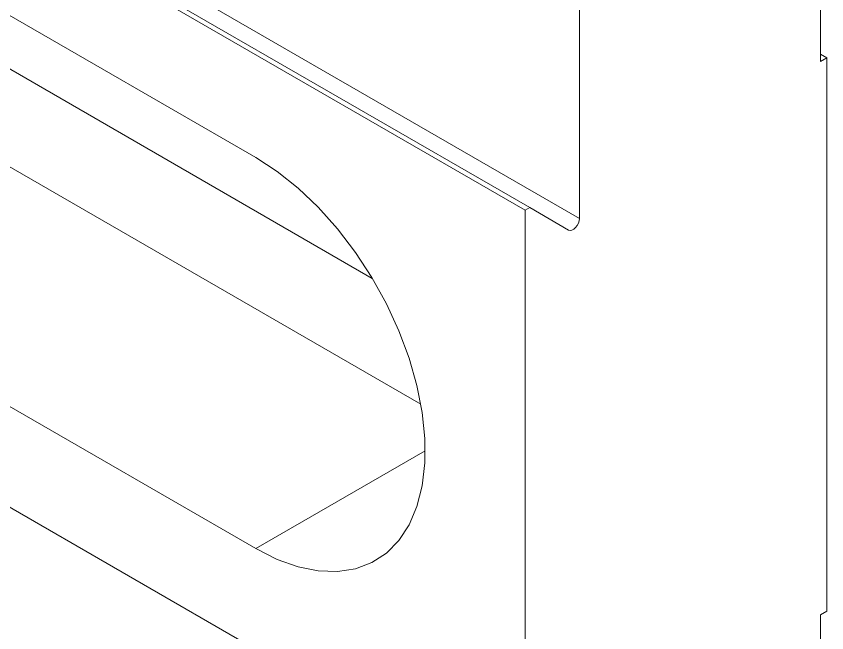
# Model space of a CAD drawing. Header units: inches. Extents: x 0.1 to 10.9, y 0 to 8.5.
# Drawn here: x 10.3889 to 10.6879, y 1.8 to 2.0274 of the extents above; entities that cross this region are included whole.
import ezdxf

# ---------------------------------------------------------------- set-up
doc = ezdxf.new("R2010")
doc.units = ezdxf.units.IN
doc.header["$MEASUREMENT"] = 0

msp = doc.modelspace()

# ---------------------------------------------------------------- linework, layer by layer
at = {"color": 7, "linetype": 'Continuous', "lineweight": 18}
for p, q in [((8.25831, 3.29613), (10.57833, 1.95682)), ((10.57666, 1.95585), (8.25664, 3.29517)), ((10.59669, 1.95278), (8.27668, 3.2921)), ((8.25664, 3.07584), (10.57666, 1.73652)), ((10.57784, 1.73584), (8.25782, 3.07516)), ((10.68555, 2.14681), (10.68555, 2.01072)), ((10.24161, 2.11134), (10.47731, 1.97527)), ((10.52025, 1.93073), (10.31821, 2.04737)), ((10.59669, 1.95278), (10.59669, 2.04761)), ((10.68791, 2.01208), (10.68555, 2.01344)), ((10.53815, 1.88434), (10.31821, 2.0113)), ((10.68555, 2.01072), (10.68791, 2.01208)), ((10.68791, 2.01208), (10.68791, 1.80795)), ((10.47731, 1.83101), (10.24161, 1.96708)), ((10.57833, 1.95682), (10.57666, 1.95585)), ((10.57666, 1.73652), (10.57666, 1.95585)), ((10.57833, 1.95682), (10.59267, 1.94853)), ((10.53977, 1.86707), (10.47731, 1.83101)), ((10.68791, 1.80795), (10.68555, 1.80659)), ((10.68555, 1.80659), (10.68555, 1.6705))]:
    msp.add_line(p, q, dxfattribs=at)
at = {"color": 7, "linetype": 'Continuous', "lineweight": 18, "flags": 128}
for points in [[(10.47731, 1.83101), (10.48514, 1.82706), (10.49284, 1.82431), (10.5003, 1.82281), (10.5074, 1.82257), (10.51402, 1.8236), (10.52007, 1.82588), (10.52544, 1.82938), (10.53005, 1.83405), (10.53383, 1.83981), (10.53671, 1.84656), (10.53866, 1.85421), (10.53965, 1.86263), (10.53965, 1.87168), (10.53866, 1.88124), (10.53671, 1.89114), (10.53383, 1.90123), (10.53005, 1.91135), (10.52544, 1.92134), (10.52007, 1.93104), (10.51402, 1.9403), (10.5074, 1.94898), (10.5003, 1.95693), (10.49284, 1.96404), (10.48514, 1.97018), (10.47731, 1.97527)], [(10.59267, 1.94853), (10.59322, 1.94838), (10.59388, 1.94848), (10.59457, 1.94884), (10.59524, 1.94943), (10.59583, 1.95018), (10.5963, 1.95104), (10.59659, 1.95193), (10.59669, 1.95278)]]:
    msp.add_lwpolyline(points, dxfattribs=at)

doc.saveas('drawing.dxf')
